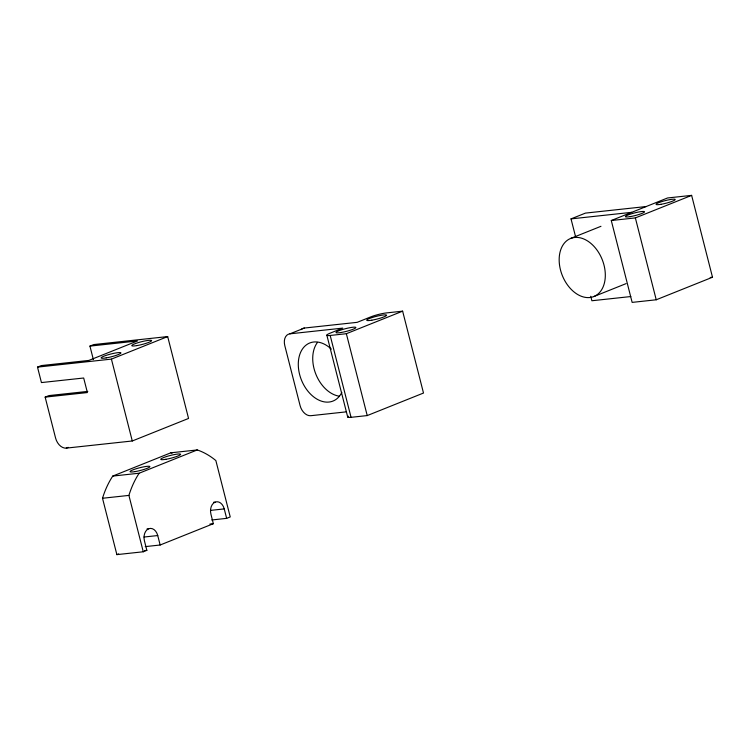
<?xml version="1.0" encoding="UTF-8"?>
<svg xmlns="http://www.w3.org/2000/svg" width="750" height="750" viewBox="0 0 750 750"><rect width="100%" height="100%" fill="white"/><g stroke="black" fill="none" stroke-linecap="round" stroke-linejoin="round"><path stroke-width="1.12" d="M89.934 346.106L93.769 344.569L167.681 336.572L188.55 418.444L132.281 440.981L66.291 448.116A11.372 7.809 68.2 0 1 55.584 438.066L45.15 397.125L87.384 392.559L83.681 378.009L41.438 382.575L37.5 367.116L41.334 365.578L88.856 360.431L137.447 340.969L89.934 346.106L93.375 359.616M37.5 367.116L111.413 359.119L167.681 336.572M45.15 397.125L48.984 395.587L87.797 391.397M575.597 236.831L571.022 218.887L585.45 213.103L646.163 206.541M346.378 411.844L310.8 415.697A11.372 7.809 68.2 0 1 300.103 405.637L284.794 345.6A11.372 7.809 68.2 0 1 289.931 333.825L304.359 328.05L357.159 322.341L370.866 316.847A11.372 1.566 -14.3 0 1 386.456 312.919L402.628 311.166L423.497 393.038L367.228 415.575L351.056 417.328A11.372 1.566 -14.3 0 1 348.544 416.184M611.278 220.519L667.547 197.972L691.631 195.375L712.5 277.238L656.231 299.784L632.147 302.391L611.278 220.519L635.363 217.912L691.631 195.375M570.759 238.406L600.966 226.303M289.931 333.825L342.731 328.116L329.944 333.244A11.372 1.566 -14.3 0 0 330.188 335.466L346.359 333.712L402.628 311.166M66.291 448.116L68.203 447.347M226.65 518.362L224.241 508.903A9.853 7.031 83.8 0 0 215.175 502.116A9.853 7.031 83.8 0 0 210.938 514.237L213.347 523.697L160.153 545.006L157.744 535.547A9.853 7.031 83.8 0 0 148.678 528.759A9.853 7.031 83.8 0 0 144.441 540.881L146.85 550.341L143.269 551.775L116.869 554.625L102.506 498.263A87.188 62.231 83.8 0 1 112.753 476.081L170.85 452.803L197.25 449.944A87.188 62.231 83.8 0 1 215.859 460.566L230.231 516.928L226.65 518.362L211.725 519.984M112.753 476.081L139.153 473.222L197.25 449.944M593.728 296.588A31.275 21.478 68.2 0 0 593.841 246.216A31.275 21.478 68.2 0 0 559.163 259.688A31.275 21.478 68.2 0 0 593.728 296.588L626.1 283.612M116.869 554.625L118.659 553.913M571.022 218.887L631.734 212.325M710.203 277.481L712.5 277.238M630.844 296.541L591.891 300.75L590.747 296.269M102.506 498.263L128.906 495.403A87.188 62.231 83.8 0 1 139.153 473.222M213.525 502.294L215.175 502.116M210.459 510.394L224.241 508.903M147.028 528.938L148.678 528.759M209.906 524.072L213.347 523.697M143.963 537.038L157.744 535.547M145.228 546.628L160.153 545.006M144.553 550.584L146.85 550.341M635.363 217.912L656.231 299.784M346.359 333.712L367.228 415.575M330.188 335.466L351.056 417.328M326.841 335.166L347.7 417.028M111.413 359.119L132.281 440.981M128.906 495.403L143.269 551.775M170.85 452.803A87.188 62.231 83.8 0 1 172.05 453.216M339.356 396.188A31.275 21.478 68.2 0 1 315.956 374.456A31.275 21.478 68.2 0 1 317.475 342.403M341.822 392.362A31.275 21.478 68.2 0 1 310.903 394.462A31.275 21.478 68.2 0 1 300.675 352.2A31.275 21.478 68.2 0 1 331.359 349.134M301.041 329.662A11.372 7.809 68.2 0 1 304.359 328.05M106.181 357.891A10.238 1.406 -14.3 0 0 120.928 352.922A10.238 1.406 -14.3 0 0 105.909 355.453A10.238 1.406 -14.3 0 0 106.181 357.891M136.866 345.6A10.238 1.406 -14.3 0 0 151.622 340.622A10.238 1.406 -14.3 0 0 136.594 343.153A10.238 1.406 -14.3 0 0 136.866 345.6M135.159 471.6A10.238 1.406 -14.3 0 0 149.906 466.622A10.238 1.406 -14.3 0 0 134.887 469.153A10.238 1.406 -14.3 0 0 135.159 471.6M165.853 459.3A10.238 1.406 -14.3 0 0 180.6 454.322A10.238 1.406 -14.3 0 0 165.581 456.853A10.238 1.406 -14.3 0 0 165.853 459.3M341.119 332.494A10.238 1.406 -14.3 0 0 355.875 327.516A10.238 1.406 -14.3 0 0 340.847 330.047A10.238 1.406 -14.3 0 0 341.119 332.494M371.812 320.194A10.238 1.406 -14.3 0 0 386.559 315.216A10.238 1.406 -14.3 0 0 371.541 317.747A10.238 1.406 -14.3 0 0 371.812 320.194M630.309 216.6A9.853 1.35 -14.3 0 0 644.513 211.809A9.853 1.35 -14.3 0 0 630.047 214.247A9.853 1.35 -14.3 0 0 630.309 216.6M661.003 204.3A9.853 1.35 -14.3 0 0 675.197 199.509A9.853 1.35 -14.3 0 0 660.741 201.947A9.853 1.35 -14.3 0 0 661.003 204.3"/></g></svg>
